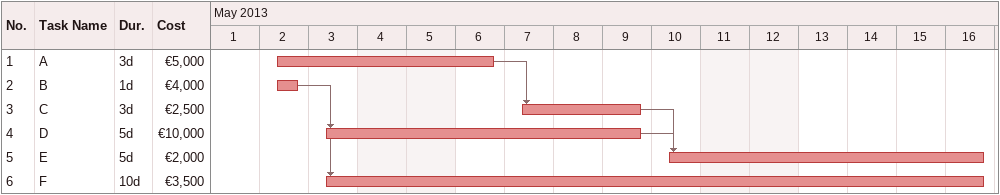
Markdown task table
| ID | Task | Duration | Start | Finish | Predecessors | Cost (€) |
|---|---|---|---|---|---|---|
| 1 | A | 3d | 2013-05-02 | 2013-05-06 |  | 5000 |
| 2 | B | 1d | 2013-05-02 | 2013-05-02 |  | 4000 |
| 3 | C | 3d | 2013-05-07 | 2013-05-09 | 1 | 2500 |
| 4 | D | 5d | 2013-05-03 | 2013-05-09 | 2 | 10000 |
| 5 | E | 5d | 2013-05-10 | 2013-05-16 | 3, 4 | 2000 |
| 6 | F | 10d | 2013-05-03 | 2013-05-16 | 2 | 3500 |
